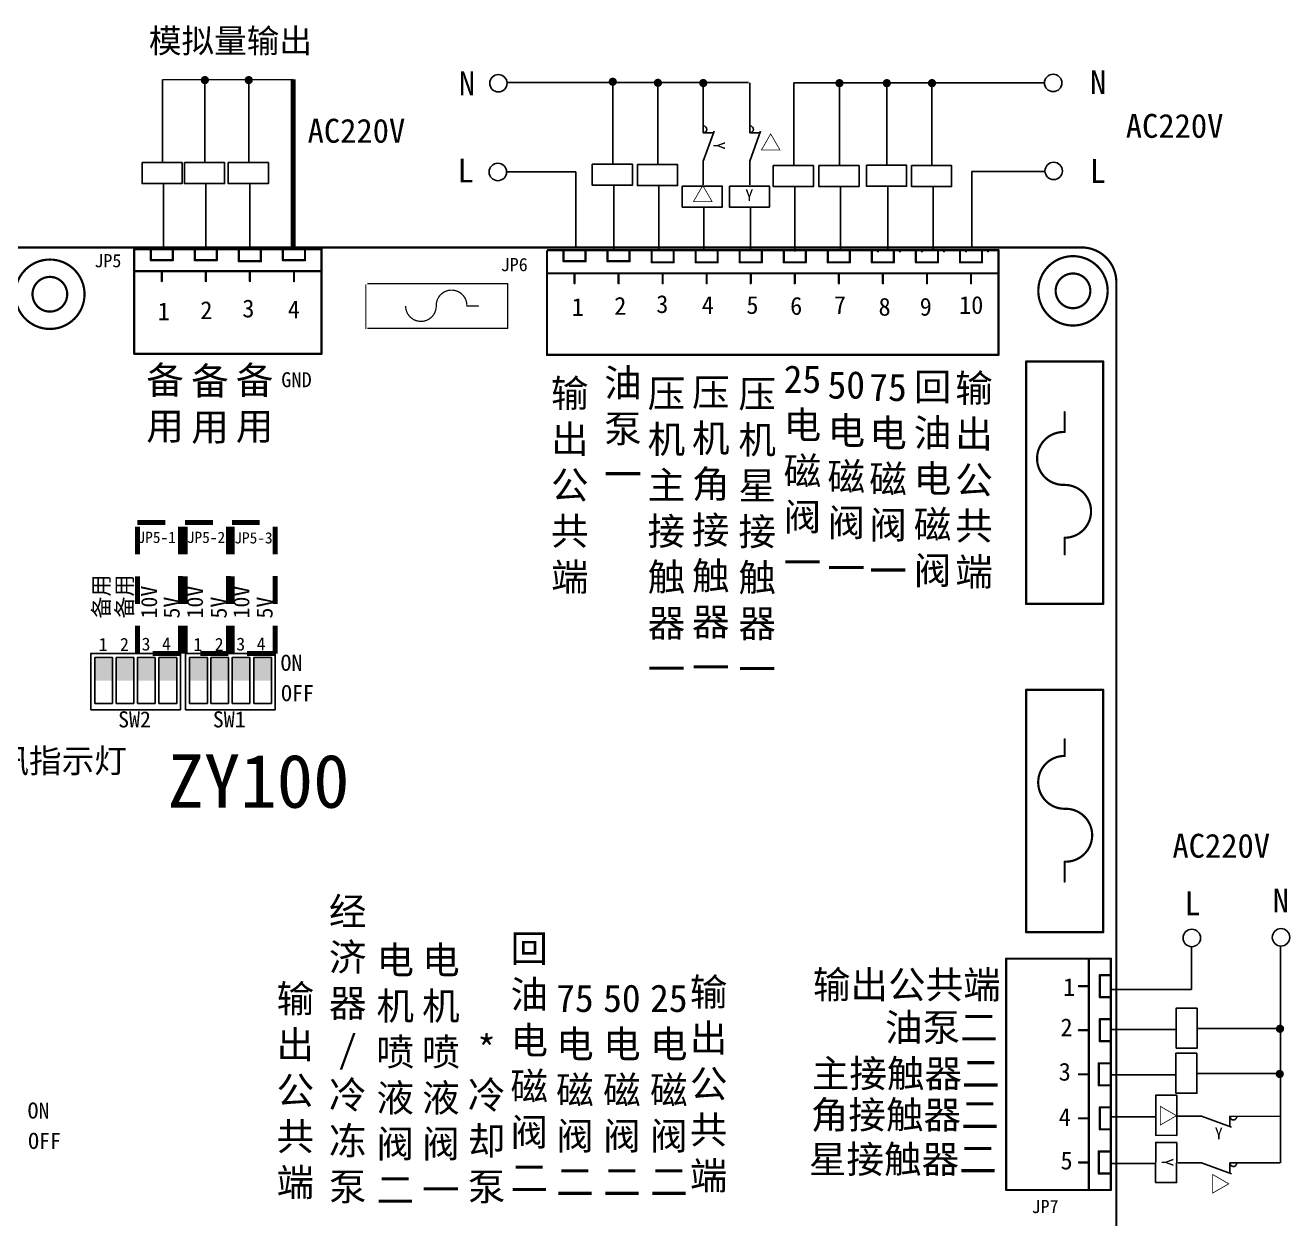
# Model space of a CAD drawing. Extents: x -2.1 to 11.9, y 28.1 to 36.9.
# Drawn here: x 6.13 to 11.87, y 31.48 to 36.89 of the extents above; entities that cross this region are included whole.
import ezdxf
from ezdxf.enums import TextEntityAlignment as Align

# ---------------------------------------------------------------- set-up
doc = ezdxf.new("R2010")
doc.units = 0
doc.header["$MEASUREMENT"] = 0
doc.linetypes.add('ACAD_ISO07W100', pattern=[3, 0, -3])
doc.linetypes.add('HIDDEN2', pattern=[0.1875, 0.125, -0.0625])
doc.layers.get('0').update_dxf_attribs({"linetype": 'CONTINUOUS'})
for name, color, linetype in [('BOTTOMSOLDER', 250, 'CONTINUOUS'), ('KEEPOUTLAYER', 250, 'CONTINUOUS'), ('MECHANICAL1', 251, 'CONTINUOUS'), ('TOPOVERLAY', 250, 'CONTINUOUS')]:
    doc.layers.add(name, color=color, linetype=linetype)
doc.styles.add('宋体', font='')
doc.styles.get('宋体').set_extended_font_data('SimSun')

msp = doc.modelspace()

# ---------------------------------------------------------------- hatches: boundary and pattern name
h = msp.add_hatch(color=256)
edge = h.paths.add_edge_path()
edge.add_arc((6.9476, 36.645), 0.0189, 180, 540)
h = msp.add_hatch(color=256)
edge = h.paths.add_edge_path()
edge.add_arc((7.1467, 36.645), 0.0189, 180, 540)
h = msp.add_hatch(color=256)
edge = h.paths.add_edge_path()
edge.add_arc((8.7994, 36.6375), 0.0189, 180, 540)
h = msp.add_hatch(color=256)
edge = h.paths.add_edge_path()
edge.add_arc((9.0044, 36.6325), 0.0189, 180, 540)
h = msp.add_hatch(color=256)
edge = h.paths.add_edge_path()
edge.add_arc((9.2102, 36.6316), 0.0189, 180, 540)
h = msp.add_hatch(color=256)
edge = h.paths.add_edge_path()
edge.add_arc((9.8284, 36.6311), 0.0189, 180, 540)
h = msp.add_hatch(color=256)
edge = h.paths.add_edge_path()
edge.add_arc((10.0437, 36.6311), 0.0189, 180, 540)
h = msp.add_hatch(color=256)
edge = h.paths.add_edge_path()
edge.add_arc((10.2488, 36.6311), 0.0189, 180, 540)
for points in [[(6.4474, 34.0174), (6.5276, 34.0174), (6.5276, 33.9194), (6.4474, 33.9194)], [(6.5452, 34.0179), (6.6253, 34.0179), (6.6253, 33.9198), (6.5452, 33.9198)], [(6.6409, 34.0169), (6.7211, 34.0169), (6.7211, 33.9189), (6.6409, 33.9189)], [(6.7392, 34.0174), (6.8194, 34.0174), (6.8194, 33.9193), (6.7392, 33.9193)], [(6.8774, 34.0174), (6.9576, 34.0174), (6.9576, 33.9194), (6.8774, 33.9194)], [(6.9751, 34.0179), (7.0553, 34.0179), (7.0553, 33.9198), (6.9751, 33.9198)], [(7.0709, 34.0169), (7.1511, 34.0169), (7.1511, 33.9189), (7.0709, 33.9189)], [(7.1692, 34.0174), (7.2493, 34.0174), (7.2493, 33.9193), (7.1692, 33.9193)]]:
    msp.add_hatch(color=256).paths.add_polyline_path(points)
h = msp.add_hatch(color=256)
edge = h.paths.add_edge_path()
edge.add_arc((11.8288, 32.3392), 0.0189, 180, 540)
h = msp.add_hatch(color=256)
edge = h.paths.add_edge_path()
edge.add_arc((11.8274, 32.1342), 0.0189, 180, 540)

# ---------------------------------------------------------------- linework, layer by layer
at = {"color": 0}
for p, q in [((9.21, 36.6332), (9.21, 36.4055)), ((9.4215, 36.6332), (9.4215, 36.4055)), ((9.21, 36.2769), (9.2593, 36.4126)), ((9.21, 36.4055), (9.2567, 36.4055)), ((9.4215, 36.2769), (9.4707, 36.4126)), ((9.4215, 36.4055), (9.4682, 36.4055)), ((9.21, 36.2769), (9.21, 36.1693)), ((9.4215, 36.2769), (9.4215, 36.1693)), ((11.4727, 31.9422), (11.3651, 31.9424)), ((11.4727, 31.9422), (11.6083, 31.8928)), ((11.829, 31.9417), (11.6012, 31.942)), ((11.6012, 31.942), (11.6012, 31.8954)), ((11.4724, 31.7307), (11.3648, 31.7309)), ((11.4724, 31.7307), (11.608, 31.6813)), ((11.8287, 31.7302), (11.6009, 31.7305)), ((11.6009, 31.7305), (11.6009, 31.6839))]:
    msp.add_line(p, q, dxfattribs=at)
for p, q in [((6.8351, 34.0427), (6.4282, 34.0427)), ((6.4299, 34.0429), (6.4299, 33.7863)), ((6.8368, 34.0429), (6.8368, 33.7863)), ((7.2651, 34.0427), (6.8582, 34.0427)), ((6.8598, 34.0429), (6.8598, 33.7863)), ((7.2668, 34.0429), (7.2668, 33.7863)), ((6.4485, 33.8155), (6.5289, 33.8155)), ((6.5446, 33.8155), (6.625, 33.8155)), ((6.641, 33.8155), (6.7214, 33.8155)), ((6.7393, 33.8155), (6.8197, 33.8155)), ((6.8785, 33.8155), (6.9589, 33.8155)), ((6.9746, 33.8155), (7.055, 33.8155)), ((7.071, 33.8155), (7.1514, 33.8155)), ((7.1693, 33.8155), (7.2496, 33.8155)), ((6.4299, 33.7863), (6.8368, 33.7863)), ((6.8598, 33.7863), (7.2668, 33.7863))]:
    msp.add_line(p, q)
for points in [[(6.4485, 33.8155), (6.4485, 34.0238), (6.5289, 34.0238), (6.5289, 33.8155)], [(6.5446, 33.8155), (6.5446, 34.0238), (6.625, 34.0238), (6.625, 33.8155)], [(6.641, 33.8155), (6.641, 34.0238), (6.7214, 34.0238), (6.7214, 33.8155)], [(6.7393, 33.8155), (6.7393, 34.0238), (6.8197, 34.0238), (6.8197, 33.8155)], [(6.8785, 33.8155), (6.8785, 34.0238), (6.9589, 34.0238), (6.9589, 33.8155)], [(6.9746, 33.8155), (6.9746, 34.0238), (7.055, 34.0238), (7.055, 33.8155)], [(7.071, 33.8155), (7.071, 34.0238), (7.1514, 34.0238), (7.1514, 33.8155)], [(7.1693, 33.8155), (7.1693, 34.0238), (7.2496, 34.0238), (7.2496, 33.8155)]]:
    msp.add_lwpolyline(points)
for centre, start, end in [((9.2105, 36.4212), 268.26312, 88.26312), ((9.422, 36.4212), 268.26312, 88.26312), ((11.617, 31.9415), 178.18236, 358.18236), ((11.6167, 31.73), 178.18236, 358.18236)]:
    msp.add_arc(centre, 0.0157, start, end)
at = {"layer": 'BOTTOMSOLDER', "color": 0, "linetype": 'Continuous'}
for p, q in [((7.349, 36.6479), (6.755, 36.6465)), ((6.755, 36.6465), (6.755, 36.2698)), ((6.9474, 36.6465), (6.9474, 36.2698)), ((7.1466, 36.6465), (7.1466, 36.2698)), ((9.4159, 36.634), (8.3191, 36.634)), ((8.7992, 36.639), (8.7992, 36.2624)), ((9.0043, 36.6377), (9.0043, 36.261)), ((9.6209, 36.6327), (10.7587, 36.6327)), ((9.6209, 36.6327), (9.6209, 36.256)), ((9.8282, 36.6333), (9.8282, 36.2566)), ((10.0436, 36.6347), (10.0436, 36.258)), ((10.2486, 36.6333), (10.2486, 36.2566)), ((8.3185, 36.2287), (8.6317, 36.2287)), ((8.6317, 36.2287), (8.6317, 35.8854)), ((10.4293, 36.2299), (10.4293, 35.8854)), ((10.7587, 36.2299), (10.4293, 36.2299)), ((6.76, 35.8816), (6.76, 36.1718)), ((6.9524, 35.8816), (6.9524, 36.1718)), ((7.1516, 35.8816), (7.1516, 36.1718)), ((8.8042, 35.8741), (8.8042, 36.1643)), ((9.0093, 35.8727), (9.0093, 36.1629)), ((9.6259, 35.8677), (9.6259, 36.1579)), ((9.8332, 35.8683), (9.8332, 36.1585)), ((10.0486, 35.8697), (10.0486, 36.1599)), ((10.2536, 35.8683), (10.2536, 36.1585)), ((9.2136, 35.8689), (9.2136, 36.0688)), ((9.4249, 35.8689), (9.4249, 36.0688)), ((11.4265, 32.711), (11.4265, 32.5173)), ((11.8302, 32.713), (11.8302, 32.713)), ((11.8302, 31.7305), (11.8302, 32.713)), ((11.4265, 32.5173), (11.0608, 32.5173)), ((11.0637, 32.3357), (11.3539, 32.3357)), ((11.8287, 32.3408), (11.452, 32.3408)), ((11.0623, 32.1307), (11.3525, 32.1307)), ((11.8273, 32.1357), (11.4506, 32.1357)), ((11.0647, 31.9392), (11.2646, 31.9389)), ((11.0644, 31.7279), (11.2642, 31.7276))]:
    msp.add_line(p, q, dxfattribs=at)
at = {"layer": 'BOTTOMSOLDER', "color": 0, "linetype": 'Continuous', "lineweight": 80}
msp.add_lwpolyline([(7.349, 35.8854), (7.349, 36.6479)], dxfattribs=at)
at = {"layer": 'BOTTOMSOLDER', "color": 0, "linetype": 'Continuous'}
for points in [[(6.6624, 36.2705), (6.8444, 36.2705), (6.8444, 36.1751), (6.6624, 36.1751)], [(6.8548, 36.2705), (7.0369, 36.2705), (7.0369, 36.1751), (6.8548, 36.1751)], [(7.054, 36.2705), (7.236, 36.2705), (7.236, 36.1751), (7.054, 36.1751)], [(8.7066, 36.263), (8.8887, 36.263), (8.8887, 36.1677), (8.7066, 36.1677)], [(8.9116, 36.2616), (9.0937, 36.2616), (9.0937, 36.1663), (8.9116, 36.1663)], [(9.5283, 36.2566), (9.7103, 36.2566), (9.7103, 36.1613), (9.5283, 36.1613)], [(9.7356, 36.2572), (9.9176, 36.2572), (9.9176, 36.1619), (9.7356, 36.1619)], [(9.951, 36.2586), (10.133, 36.2586), (10.133, 36.1633), (9.951, 36.1633)], [(10.156, 36.2572), (10.338, 36.2572), (10.338, 36.1619), (10.156, 36.1619)], [(9.1147, 36.1641), (9.2968, 36.1641), (9.2968, 36.0688), (9.1147, 36.0688)], [(9.3289, 36.1641), (9.5109, 36.1641), (9.5109, 36.0688), (9.3289, 36.0688)], [(11.4526, 32.4334), (11.4526, 32.2513), (11.3573, 32.2513), (11.3573, 32.4334)], [(11.4512, 32.2283), (11.4512, 32.0463), (11.3559, 32.0463), (11.3559, 32.2283)], [(11.36, 32.0376), (11.3597, 31.8556), (11.2644, 31.8557), (11.2647, 32.0378)], [(11.3597, 31.8235), (11.3594, 31.6415), (11.2641, 31.6416), (11.2644, 31.8237)]]:
    msp.add_lwpolyline(points, close=True, dxfattribs=at)
at = {"layer": 'BOTTOMSOLDER', "color": 0, "linetype": 'HIDDEN2', "lineweight": 80}
for points in [[(6.8358, 34.0427), (6.6417, 34.0427), (6.6417, 34.6374), (6.8375, 34.6375)], [(6.8375, 34.0429), (6.8375, 34.6375)], [(7.0528, 34.0427), (6.8586, 34.0427), (6.8586, 34.6374), (7.0544, 34.6375)], [(7.0544, 34.0429), (7.0544, 34.6375)], [(7.2651, 34.0427), (7.071, 34.0427), (7.071, 34.6374), (7.2668, 34.6375)], [(7.2668, 34.0429), (7.2668, 34.6375)]]:
    msp.add_lwpolyline(points, dxfattribs=at)
at = {"layer": 'BOTTOMSOLDER', "color": 0, "linetype": 'Continuous'}
for centre in [(8.2802, 36.6307), (10.7988, 36.6323), (8.2777, 36.228), (10.8012, 36.2327), (11.4283, 32.7514), (11.8333, 32.7542)]:
    msp.add_circle(centre, 0.0395, dxfattribs=at)
at = {"layer": 'KEEPOUTLAYER', "color": 0, "const_width": 0.01}
for points in [[(-0.0067, 35.8854), (10.9307, 35.8854)], [(11.0857, 31.1216), (11.0857, 35.7279)]]:
    msp.add_lwpolyline(points, dxfattribs=at)
at = {"layer": 'KEEPOUTLAYER', "color": 0}
for points, const_width in [([(10.9257, 35.8854, 1), (10.9307, 35.8854, 1)], 0.005), ([(10.9257, 35.8854, 1), (10.9307, 35.8854, 1)], 0.005), ([(6.4013, 35.673, 1), (6.0864, 35.673, 1)], 0.01), ([(11.0463, 35.6885, 1), (10.7313, 35.6885, 1)], 0.01), ([(11.0832, 35.7279, 1), (11.0882, 35.7279, 1)], 0.005), ([(11.0832, 35.7279, 1), (11.0882, 35.7279, 1)], 0.005), ([(10.7288, 35.6885, 1), (10.7338, 35.6885, 1)], 0.005), ([(11.0438, 35.6885, 1), (11.0488, 35.6885, 1)], 0.005)]:
    msp.add_lwpolyline(points, format="xyb", close=True, dxfattribs=dict(at, const_width=const_width))
at = {"layer": 'KEEPOUTLAYER', "color": 0, "const_width": 0.01}
msp.add_lwpolyline([(10.9282, 35.8854, -0.414214), (11.0857, 35.7279)], format="xyb", dxfattribs=at)
at = {"layer": 'MECHANICAL1', "color": 0}
for points, const_width in [([(10.9675, 35.6885, 1), (10.8101, 35.6885, 1)], 0.01), ([(6.3226, 35.673, 1), (6.1651, 35.673, 1)], 0.01), ([(10.8076, 35.6885, 1), (10.8126, 35.6885, 1)], 0.005), ([(10.965, 35.6885, 1), (10.97, 35.6885, 1)], 0.005)]:
    msp.add_lwpolyline(points, format="xyb", close=True, dxfattribs=dict(at, const_width=const_width))
at = {"layer": 'TOPOVERLAY', "color": 0}
for points, const_width in [([(6.6245, 35.8777, 1), (6.6295, 35.8777, 1)], 0.005), ([(6.6245, 35.8777, 1), (6.6295, 35.8777, 1)], 0.005), ([(6.6995, 35.8777, 1), (6.7045, 35.8777, 1)], 0.005), ([(6.7995, 35.8777, 1), (6.8045, 35.8777, 1)], 0.005), ([(6.8995, 35.8777, 1), (6.9045, 35.8777, 1)], 0.005), ([(6.9995, 35.8777, 1), (7.0045, 35.8777, 1)], 0.005), ([(7.2995, 35.8777, 1), (7.3045, 35.8777, 1)], 0.005), ([(7.3995, 35.8777, 1), (7.4045, 35.8777, 1)], 0.005), ([(7.4745, 35.8777, 1), (7.4795, 35.8777, 1)], 0.005), ([(7.4745, 35.8777, 1), (7.4795, 35.8777, 1)], 0.005), ([(10.5483, 35.8733, 1), (10.5533, 35.8733, 1)], 0.005), ([(10.5483, 35.8733, 1), (10.5533, 35.8733, 1)], 0.005), ([(6.6995, 35.8277, 1), (6.7045, 35.8277, 1)], 0.005), ([(6.6995, 35.8277, 1), (6.7045, 35.8277, 1)], 0.005), ([(6.7995, 35.8277, 1), (6.8045, 35.8277, 1)], 0.005), ([(6.7995, 35.8277, 1), (6.8045, 35.8277, 1)], 0.005), ([(6.8995, 35.8277, 1), (6.9045, 35.8277, 1)], 0.005), ([(6.8995, 35.8277, 1), (6.9045, 35.8277, 1)], 0.005), ([(6.9995, 35.8277, 1), (7.0045, 35.8277, 1)], 0.005), ([(6.9995, 35.8277, 1), (7.0045, 35.8277, 1)], 0.005), ([(7.0995, 35.8727, 1), (7.1045, 35.8727, 1)], 0.005), ([(7.0995, 35.8227, 1), (7.1045, 35.8227, 1)], 0.005), ([(7.0995, 35.8227, 1), (7.1045, 35.8227, 1)], 0.005), ([(7.1995, 35.8727, 1), (7.2045, 35.8727, 1)], 0.005), ([(7.1995, 35.8227, 1), (7.2045, 35.8227, 1)], 0.005), ([(7.1995, 35.8227, 1), (7.2045, 35.8227, 1)], 0.005), ([(7.2995, 35.8277, 1), (7.3045, 35.8277, 1)], 0.005), ([(7.2995, 35.8277, 1), (7.3045, 35.8277, 1)], 0.005), ([(7.3995, 35.8277, 1), (7.4045, 35.8277, 1)], 0.005), ([(7.3995, 35.8277, 1), (7.4045, 35.8277, 1)], 0.005), ([(8.5733, 35.8227, 1), (8.5783, 35.8227, 1)], 0.005), ([(8.5733, 35.8227, 1), (8.5783, 35.8227, 1)], 0.005), ([(8.6733, 35.8227, 1), (8.6783, 35.8227, 1)], 0.005), ([(8.6733, 35.8227, 1), (8.6783, 35.8227, 1)], 0.005), ([(8.7733, 35.8227, 1), (8.7783, 35.8227, 1)], 0.005), ([(8.7733, 35.8227, 1), (8.7783, 35.8227, 1)], 0.005), ([(8.8733, 35.8227, 1), (8.8783, 35.8227, 1)], 0.005), ([(8.8733, 35.8227, 1), (8.8783, 35.8227, 1)], 0.005), ([(8.9733, 35.8177, 1), (8.9783, 35.8177, 1)], 0.005), ([(8.9733, 35.8177, 1), (8.9783, 35.8177, 1)], 0.005), ([(9.0733, 35.8677, 1), (9.0783, 35.8677, 1)], 0.005), ([(9.0733, 35.8177, 1), (9.0783, 35.8177, 1)], 0.005), ([(9.0733, 35.8177, 1), (9.0783, 35.8177, 1)], 0.005), ([(9.1733, 35.8677, 1), (9.1783, 35.8677, 1)], 0.005), ([(9.1733, 35.8177, 1), (9.1783, 35.8177, 1)], 0.005), ([(9.1733, 35.8177, 1), (9.1783, 35.8177, 1)], 0.005), ([(9.2733, 35.8677, 1), (9.2783, 35.8677, 1)], 0.005), ([(9.2733, 35.8177, 1), (9.2783, 35.8177, 1)], 0.005), ([(9.2733, 35.8177, 1), (9.2783, 35.8177, 1)], 0.005), ([(9.3733, 35.8677, 1), (9.3783, 35.8677, 1)], 0.005), ([(9.3733, 35.8177, 1), (9.3783, 35.8177, 1)], 0.005), ([(9.3733, 35.8177, 1), (9.3783, 35.8177, 1)], 0.005), ([(9.4733, 35.8677, 1), (9.4783, 35.8677, 1)], 0.005), ([(9.4733, 35.8177, 1), (9.4783, 35.8177, 1)], 0.005), ([(9.4733, 35.8177, 1), (9.4783, 35.8177, 1)], 0.005), ([(9.5733, 35.8677, 1), (9.5783, 35.8677, 1)], 0.005), ([(9.5733, 35.8177, 1), (9.5783, 35.8177, 1)], 0.005), ([(9.5733, 35.8177, 1), (9.5783, 35.8177, 1)], 0.005), ([(9.6733, 35.8677, 1), (9.6783, 35.8677, 1)], 0.005), ([(9.6733, 35.8177, 1), (9.6783, 35.8177, 1)], 0.005), ([(9.6733, 35.8177, 1), (9.6783, 35.8177, 1)], 0.005), ([(9.7733, 35.8677, 1), (9.7783, 35.8677, 1)], 0.005), ([(9.7733, 35.8177, 1), (9.7783, 35.8177, 1)], 0.005), ([(9.7733, 35.8177, 1), (9.7783, 35.8177, 1)], 0.005), ([(9.8733, 35.8677, 1), (9.8783, 35.8677, 1)], 0.005), ([(9.8733, 35.8177, 1), (9.8783, 35.8177, 1)], 0.005), ([(9.8733, 35.8177, 1), (9.8783, 35.8177, 1)], 0.005), ([(9.9733, 35.8177, 1), (9.9783, 35.8177, 1)], 0.005), ([(9.9733, 35.8177, 1), (9.9783, 35.8177, 1)], 0.005), ([(10.0004, 35.8677, 1), (10.0054, 35.8677, 1)], 0.005), ([(10.0733, 35.8177, 1), (10.0783, 35.8177, 1)], 0.005), ([(10.0733, 35.8177, 1), (10.0783, 35.8177, 1)], 0.005), ([(10.1004, 35.8677, 1), (10.1054, 35.8677, 1)], 0.005), ([(10.1733, 35.8177, 1), (10.1783, 35.8177, 1)], 0.005), ([(10.1733, 35.8177, 1), (10.1783, 35.8177, 1)], 0.005), ([(10.2004, 35.8677, 1), (10.2054, 35.8677, 1)], 0.005), ([(10.2733, 35.8177, 1), (10.2783, 35.8177, 1)], 0.005), ([(10.2733, 35.8177, 1), (10.2783, 35.8177, 1)], 0.005), ([(10.3004, 35.8677, 1), (10.3054, 35.8677, 1)], 0.005), ([(10.3733, 35.8177, 1), (10.3783, 35.8177, 1)], 0.005), ([(10.3733, 35.8177, 1), (10.3783, 35.8177, 1)], 0.005), ([(10.4004, 35.8677, 1), (10.4054, 35.8677, 1)], 0.005), ([(10.4733, 35.8177, 1), (10.4783, 35.8177, 1)], 0.005), ([(10.4733, 35.8177, 1), (10.4783, 35.8177, 1)], 0.005), ([(10.5004, 35.8677, 1), (10.5054, 35.8677, 1)], 0.005), ([(6.6245, 35.7777, 1), (6.6295, 35.7777, 1)], 0.005), ([(6.7495, 35.7777, 1), (6.7545, 35.7777, 1)], 0.005), ([(6.9495, 35.7777, 1), (6.9545, 35.7777, 1)], 0.005), ([(7.1495, 35.7777, 1), (7.1545, 35.7777, 1)], 0.005), ([(7.3495, 35.7777, 1), (7.3545, 35.7777, 1)], 0.005), ([(7.4745, 35.7777, 1), (7.4795, 35.7777, 1)], 0.005), ([(8.4983, 35.7677, 1), (8.5033, 35.7677, 1)], 0.005), ([(8.6233, 35.7677, 1), (8.6283, 35.7677, 1)], 0.005), ([(8.8233, 35.7677, 1), (8.8283, 35.7677, 1)], 0.005), ([(9.0233, 35.7677, 1), (9.0283, 35.7677, 1)], 0.005), ([(9.2233, 35.7677, 1), (9.2283, 35.7677, 1)], 0.005), ([(9.2983, 35.7677, 1), (9.3033, 35.7677, 1)], 0.005), ([(9.3483, 35.7677, 1), (9.3533, 35.7677, 1)], 0.005), ([(9.4233, 35.7677, 1), (9.4283, 35.7677, 1)], 0.005), ([(9.6233, 35.7677, 1), (9.6283, 35.7677, 1)], 0.005), ([(9.8233, 35.7677, 1), (9.8283, 35.7677, 1)], 0.005), ([(10.0233, 35.7677, 1), (10.0283, 35.7677, 1)], 0.005), ([(10.2233, 35.7677, 1), (10.2283, 35.7677, 1)], 0.005), ([(10.4233, 35.7677, 1), (10.4283, 35.7677, 1)], 0.005), ([(10.5483, 35.7677, 1), (10.5533, 35.7677, 1)], 0.005), ([(6.7495, 35.7327, 1), (6.7545, 35.7327, 1)], 0.005), ([(6.9495, 35.7327, 1), (6.9545, 35.7327, 1)], 0.005), ([(7.1495, 35.7327, 1), (7.1545, 35.7327, 1)], 0.005), ([(7.3495, 35.7327, 1), (7.3545, 35.7327, 1)], 0.005), ([(8.3207, 35.7206, 1), (8.3236, 35.7206, 1)], 0.00289), ([(8.3207, 35.7206, 1), (8.3236, 35.7206, 1)], 0.00289), ([(8.6233, 35.7227, 1), (8.6283, 35.7227, 1)], 0.005), ([(8.8233, 35.7227, 1), (8.8283, 35.7227, 1)], 0.005), ([(9.0233, 35.7227, 1), (9.0283, 35.7227, 1)], 0.005), ([(9.2233, 35.7227, 1), (9.2283, 35.7227, 1)], 0.005), ([(9.4233, 35.7227, 1), (9.4283, 35.7227, 1)], 0.005), ([(9.6233, 35.7227, 1), (9.6283, 35.7227, 1)], 0.005), ([(9.8233, 35.7227, 1), (9.8283, 35.7227, 1)], 0.005), ([(10.0233, 35.7227, 1), (10.0283, 35.7227, 1)], 0.005), ([(10.2233, 35.7227, 1), (10.2283, 35.7227, 1)], 0.005), ([(10.4233, 35.7227, 1), (10.4283, 35.7227, 1)], 0.005), ([(11.0832, 35.7429, 1), (11.0882, 35.7429, 1)], 0.005), ([(7.9965, 35.6193, 1), (7.9994, 35.6193, 1)], 0.00289), ([(7.9965, 35.6193, 1), (7.9994, 35.6193, 1)], 0.00289), ([(8.1354, 35.6193, 1), (8.1383, 35.6193, 1)], 0.00289), ([(8.1354, 35.6193, 1), (8.1383, 35.6193, 1)], 0.00289), ([(8.1875, 35.6193, 1), (8.1904, 35.6193, 1)], 0.00289), ([(8.3207, 35.518, 1), (8.3236, 35.518, 1)], 0.00289), ([(8.3207, 35.518, 1), (8.3236, 35.518, 1)], 0.00289), ([(6.6245, 35.4027, 1), (6.6295, 35.4027, 1)], 0.005), ([(6.6245, 35.4027, 1), (6.6295, 35.4027, 1)], 0.005), ([(7.4745, 35.4027, 1), (7.4795, 35.4027, 1)], 0.005), ([(7.4745, 35.4027, 1), (7.4795, 35.4027, 1)], 0.005), ([(8.4983, 35.3977, 1), (8.5033, 35.3977, 1)], 0.005), ([(8.4983, 35.3977, 1), (8.5033, 35.3977, 1)], 0.005), ([(10.5483, 35.3977, 1), (10.5533, 35.3977, 1)], 0.005), ([(10.5483, 35.3977, 1), (10.5533, 35.3977, 1)], 0.005), ([(10.6733, 35.3677, 1), (10.6783, 35.3677, 1)], 0.005), ([(10.6733, 35.3677, 1), (10.6783, 35.3677, 1)], 0.005), ([(11.0233, 35.3677, 1), (11.0283, 35.3677, 1)], 0.005), ([(11.0233, 35.3677, 1), (11.0283, 35.3677, 1)], 0.005), ([(10.8483, 35.1377, 1), (10.8533, 35.1377, 1)], 0.005), ([(10.8483, 35.0477, 1), (10.8533, 35.0477, 1)], 0.005), ([(10.8483, 35.0477, 1), (10.8533, 35.0477, 1)], 0.005), ([(10.8483, 34.8077, 1), (10.8533, 34.8077, 1)], 0.005), ([(10.8483, 34.8077, 1), (10.8533, 34.8077, 1)], 0.005), ([(10.8483, 34.5677, 1), (10.8533, 34.5677, 1)], 0.005), ([(10.8483, 34.5677, 1), (10.8533, 34.5677, 1)], 0.005), ([(10.8483, 34.4927, 1), (10.8533, 34.4927, 1)], 0.005), ([(10.6733, 34.2677, 1), (10.6783, 34.2677, 1)], 0.005), ([(10.6733, 34.2677, 1), (10.6783, 34.2677, 1)], 0.005), ([(11.0233, 34.2677, 1), (11.0283, 34.2677, 1)], 0.005), ([(11.0233, 34.2677, 1), (11.0283, 34.2677, 1)], 0.005), ([(10.6733, 33.8777, 1), (10.6783, 33.8777, 1)], 0.005), ([(10.6733, 33.8777, 1), (10.6783, 33.8777, 1)], 0.005), ([(11.0233, 33.8777, 1), (11.0283, 33.8777, 1)], 0.005), ([(11.0233, 33.8777, 1), (11.0283, 33.8777, 1)], 0.005), ([(10.8483, 33.6527, 1), (10.8533, 33.6527, 1)], 0.005), ([(10.8483, 33.5777, 1), (10.8533, 33.5777, 1)], 0.005), ([(10.8483, 33.5777, 1), (10.8533, 33.5777, 1)], 0.005), ([(10.8483, 33.3377, 1), (10.8533, 33.3377, 1)], 0.005), ([(10.8483, 33.3377, 1), (10.8533, 33.3377, 1)], 0.005), ([(10.8483, 33.0977, 1), (10.8533, 33.0977, 1)], 0.005), ([(10.8483, 33.0977, 1), (10.8533, 33.0977, 1)], 0.005), ([(10.8483, 33.0077, 1), (10.8533, 33.0077, 1)], 0.005), ([(10.6733, 32.7777, 1), (10.6783, 32.7777, 1)], 0.005), ([(10.6733, 32.7777, 1), (10.6783, 32.7777, 1)], 0.005), ([(11.0233, 32.7777, 1), (11.0283, 32.7777, 1)], 0.005), ([(11.0233, 32.7777, 1), (11.0283, 32.7777, 1)], 0.005), ([(10.5833, 32.6577, 1), (10.5883, 32.6577, 1)], 0.005), ([(10.5833, 32.6577, 1), (10.5883, 32.6577, 1)], 0.005), ([(10.9583, 32.6577, 1), (10.9633, 32.6577, 1)], 0.005), ([(11.0583, 32.6577, 1), (11.0633, 32.6577, 1)], 0.005), ([(11.0583, 32.6577, 1), (11.0633, 32.6577, 1)], 0.005), ([(11.0083, 32.5827, 1), (11.0133, 32.5827, 1)], 0.005), ([(11.0083, 32.5827, 1), (11.0133, 32.5827, 1)], 0.005), ([(11.0583, 32.5827, 1), (11.0633, 32.5827, 1)], 0.005), ([(10.9133, 32.5327, 1), (10.9183, 32.5327, 1)], 0.005), ([(10.9583, 32.5327, 1), (10.9633, 32.5327, 1)], 0.005), ([(11.0083, 32.4827, 1), (11.0133, 32.4827, 1)], 0.005), ([(11.0083, 32.4827, 1), (11.0133, 32.4827, 1)], 0.005), ([(11.0583, 32.4827, 1), (11.0633, 32.4827, 1)], 0.005), ([(11.0083, 32.3827, 1), (11.0133, 32.3827, 1)], 0.005), ([(11.0083, 32.3827, 1), (11.0133, 32.3827, 1)], 0.005), ([(11.0583, 32.3827, 1), (11.0633, 32.3827, 1)], 0.005), ([(10.9133, 32.3327, 1), (10.9183, 32.3327, 1)], 0.005), ([(10.9583, 32.3327, 1), (10.9633, 32.3327, 1)], 0.005), ([(11.0083, 32.2827, 1), (11.0133, 32.2827, 1)], 0.005), ([(11.0083, 32.2827, 1), (11.0133, 32.2827, 1)], 0.005), ([(11.0583, 32.2827, 1), (11.0633, 32.2827, 1)], 0.005), ([(11.0033, 32.1827, 1), (11.0083, 32.1827, 1)], 0.005), ([(11.0033, 32.1827, 1), (11.0083, 32.1827, 1)], 0.005), ([(11.0533, 32.1827, 1), (11.0583, 32.1827, 1)], 0.005), ([(10.9133, 32.1327, 1), (10.9183, 32.1327, 1)], 0.005), ([(10.9583, 32.1327, 1), (10.9633, 32.1327, 1)], 0.005), ([(11.0033, 32.0827, 1), (11.0083, 32.0827, 1)], 0.005), ([(11.0033, 32.0827, 1), (11.0083, 32.0827, 1)], 0.005), ([(11.0533, 32.0827, 1), (11.0583, 32.0827, 1)], 0.005), ([(11.0083, 31.9827, 1), (11.0133, 31.9827, 1)], 0.005), ([(11.0083, 31.9827, 1), (11.0133, 31.9827, 1)], 0.005), ([(11.0583, 31.9827, 1), (11.0633, 31.9827, 1)], 0.005), ([(10.9133, 31.9327, 1), (10.9183, 31.9327, 1)], 0.005), ([(10.9583, 31.9327, 1), (10.9633, 31.9327, 1)], 0.005), ([(11.0083, 31.8827, 1), (11.0133, 31.8827, 1)], 0.005), ([(11.0083, 31.8827, 1), (11.0133, 31.8827, 1)], 0.005), ([(11.0583, 31.8827, 1), (11.0633, 31.8827, 1)], 0.005), ([(11.0033, 31.7827, 1), (11.0083, 31.7827, 1)], 0.005), ([(11.0033, 31.7827, 1), (11.0083, 31.7827, 1)], 0.005), ([(11.0533, 31.7827, 1), (11.0583, 31.7827, 1)], 0.005), ([(10.9133, 31.7327, 1), (10.9183, 31.7327, 1)], 0.005), ([(10.9583, 31.7327, 1), (10.9633, 31.7327, 1)], 0.005), ([(11.0033, 31.6827, 1), (11.0083, 31.6827, 1)], 0.005), ([(11.0033, 31.6827, 1), (11.0083, 31.6827, 1)], 0.005), ([(11.0533, 31.6827, 1), (11.0583, 31.6827, 1)], 0.005), ([(10.5833, 31.6077, 1), (10.5883, 31.6077, 1)], 0.005), ([(10.5833, 31.6077, 1), (10.5883, 31.6077, 1)], 0.005), ([(10.9583, 31.6077, 1), (10.9633, 31.6077, 1)], 0.005), ([(11.0583, 31.6077, 1), (11.0633, 31.6077, 1)], 0.005), ([(11.0583, 31.6077, 1), (11.0633, 31.6077, 1)], 0.005)]:
    msp.add_lwpolyline(points, format="xyb", close=True, dxfattribs=dict(at, const_width=const_width))
for points, const_width in [([(6.627, 35.8777), (7.477, 35.8777)], 0.01), ([(6.627, 35.4027), (6.627, 35.8777)], 0.01), ([(6.702, 35.8277), (6.702, 35.8777)], 0.01), ([(6.802, 35.8277), (6.802, 35.8777)], 0.01), ([(6.902, 35.8277), (6.902, 35.8777)], 0.01), ([(7.002, 35.8277), (7.002, 35.8777)], 0.01), ([(7.302, 35.8277), (7.302, 35.8777)], 0.01), ([(7.402, 35.8277), (7.402, 35.8777)], 0.01), ([(7.477, 35.4027), (7.477, 35.8777)], 0.01), ([(6.702, 35.8277), (6.802, 35.8277)], 0.01), ([(6.902, 35.8277), (7.002, 35.8277)], 0.01), ([(7.102, 35.8227), (7.102, 35.8727)], 0.01), ([(7.102, 35.8227), (7.202, 35.8227)], 0.01), ([(7.202, 35.8227), (7.202, 35.8727)], 0.01), ([(7.302, 35.8277), (7.402, 35.8277)], 0.01), ([(8.5008, 35.8727), (10.5508, 35.8727)], 0.01), ([(8.5008, 35.3977), (8.5008, 35.8727)], 0.01), ([(8.5758, 35.8227), (8.5758, 35.8727)], 0.01), ([(8.5758, 35.8227), (8.6758, 35.8227)], 0.01), ([(8.6758, 35.8227), (8.6758, 35.8727)], 0.01), ([(8.7758, 35.8227), (8.7758, 35.8727)], 0.01), ([(8.7758, 35.8227), (8.8758, 35.8227)], 0.01), ([(8.8758, 35.8227), (8.8758, 35.8727)], 0.01), ([(8.9758, 35.8177), (8.9758, 35.8677)], 0.01), ([(8.9758, 35.8177), (9.0758, 35.8177)], 0.01), ([(9.0758, 35.8177), (9.0758, 35.8677)], 0.01), ([(9.1758, 35.8177), (9.1758, 35.8677)], 0.01), ([(9.1758, 35.8177), (9.2758, 35.8177)], 0.01), ([(9.2758, 35.8177), (9.2758, 35.8677)], 0.01), ([(9.3758, 35.8177), (9.3758, 35.8677)], 0.01), ([(9.3758, 35.8177), (9.4758, 35.8177)], 0.01), ([(9.4758, 35.8177), (9.4758, 35.8677)], 0.01), ([(9.5758, 35.8177), (9.5758, 35.8677)], 0.01), ([(9.5758, 35.8177), (9.6758, 35.8177)], 0.01), ([(9.6758, 35.8177), (9.6758, 35.8677)], 0.01), ([(9.7758, 35.8177), (9.7758, 35.8677)], 0.01), ([(9.7758, 35.8177), (9.8758, 35.8177)], 0.01), ([(9.8758, 35.8177), (9.8758, 35.8677)], 0.01), ([(9.9758, 35.8177), (9.9758, 35.8677)], 0.01), ([(9.9758, 35.8177), (10.0758, 35.8177)], 0.01), ([(10.0758, 35.8177), (10.0758, 35.8677)], 0.01), ([(10.1758, 35.8177), (10.1758, 35.8677)], 0.01), ([(10.1758, 35.8177), (10.2758, 35.8177)], 0.01), ([(10.2758, 35.8177), (10.2758, 35.8677)], 0.01), ([(10.3758, 35.8177), (10.3758, 35.8677)], 0.01), ([(10.3758, 35.8177), (10.4758, 35.8177)], 0.01), ([(10.4758, 35.8177), (10.4758, 35.8677)], 0.01), ([(10.5508, 35.3977), (10.5508, 35.8727)], 0.01), ([(6.627, 35.7777), (7.477, 35.7777)], 0.01), ([(6.752, 35.7327), (6.752, 35.7777)], 0.01), ([(6.952, 35.7327), (6.952, 35.7777)], 0.01), ([(7.152, 35.7327), (7.152, 35.7777)], 0.01), ([(7.352, 35.7327), (7.352, 35.7777)], 0.01), ([(8.5008, 35.7677), (9.3508, 35.7677)], 0.01), ([(8.6258, 35.7227), (8.6258, 35.7677)], 0.01), ([(8.8258, 35.7227), (8.8258, 35.7677)], 0.01), ([(9.0258, 35.7227), (9.0258, 35.7677)], 0.01), ([(9.2258, 35.7227), (9.2258, 35.7677)], 0.01), ([(9.3008, 35.7677), (10.5508, 35.7677)], 0.01), ([(9.4258, 35.7227), (9.4258, 35.7677)], 0.01), ([(9.6258, 35.7227), (9.6258, 35.7677)], 0.01), ([(9.8258, 35.7227), (9.8258, 35.7677)], 0.01), ([(10.0258, 35.7227), (10.0258, 35.7677)], 0.01), ([(10.2258, 35.7227), (10.2258, 35.7677)], 0.01), ([(10.4258, 35.7227), (10.4258, 35.7677)], 0.01), ([(7.6784, 35.5154), (7.6784, 35.718)], 0.00579), ([(7.6853, 35.7206), (8.3221, 35.7206)], 0.00579), ([(8.3221, 35.518), (8.3221, 35.7206)], 0.00579), ([(8.1369, 35.6193), (8.189, 35.6193)], 0.00579), ([(7.6853, 35.518), (8.3221, 35.518)], 0.00579), ([(6.627, 35.4027), (7.477, 35.4027)], 0.01), ([(8.5008, 35.3977), (10.5508, 35.3977)], 0.01), ([(10.6758, 35.3677), (11.0258, 35.3677)], 0.01), ([(10.6758, 34.2677), (10.6758, 35.3677)], 0.01), ([(11.0258, 34.2677), (11.0258, 35.3677)], 0.01), ([(10.8508, 35.0477), (10.8508, 35.1377)], 0.01), ([(10.8508, 34.4927), (10.8508, 34.5677)], 0.01), ([(10.6758, 34.2677), (11.0258, 34.2677)], 0.01), ([(10.6758, 32.7777), (10.6758, 33.8777)], 0.01), ([(10.6758, 33.8777), (11.0258, 33.8777)], 0.01), ([(11.0258, 32.7777), (11.0258, 33.8777)], 0.01), ([(10.8508, 33.5777), (10.8508, 33.6527)], 0.01), ([(10.8508, 33.0077), (10.8508, 33.0977)], 0.01), ([(10.6758, 32.7777), (11.0258, 32.7777)], 0.01), ([(10.5858, 32.6577), (11.0608, 32.6577)], 0.01), ([(10.5858, 31.6077), (10.5858, 32.6577)], 0.01), ([(10.9608, 31.6077), (10.9608, 32.6577)], 0.01), ([(11.0608, 31.6077), (11.0608, 32.6577)], 0.01), ([(11.0108, 32.4827), (11.0108, 32.5827)], 0.01), ([(11.0108, 32.5827), (11.0608, 32.5827)], 0.01), ([(10.9158, 32.5327), (10.9608, 32.5327)], 0.01), ([(11.0108, 32.4827), (11.0608, 32.4827)], 0.01), ([(11.0108, 32.3827), (11.0608, 32.3827)], 0.01), ([(11.0108, 32.2827), (11.0108, 32.3827)], 0.01), ([(10.9158, 32.3327), (10.9608, 32.3327)], 0.01), ([(11.0108, 32.2827), (11.0608, 32.2827)], 0.01), ([(11.0058, 32.1827), (11.0558, 32.1827)], 0.01), ([(11.0058, 32.0827), (11.0058, 32.1827)], 0.01), ([(10.9158, 32.1327), (10.9608, 32.1327)], 0.01), ([(11.0058, 32.0827), (11.0558, 32.0827)], 0.01), ([(11.0108, 31.8827), (11.0108, 31.9827)], 0.01), ([(11.0108, 31.9827), (11.0608, 31.9827)], 0.01), ([(10.9158, 31.9327), (10.9608, 31.9327)], 0.01), ([(11.0108, 31.8827), (11.0608, 31.8827)], 0.01), ([(11.0058, 31.6827), (11.0058, 31.7827)], 0.01), ([(11.0058, 31.7827), (11.0558, 31.7827)], 0.01), ([(10.9158, 31.7327), (10.9608, 31.7327)], 0.01), ([(11.0058, 31.6827), (11.0558, 31.6827)], 0.01), ([(10.5858, 31.6077), (11.0608, 31.6077)], 0.01)]:
    msp.add_lwpolyline(points, dxfattribs=dict(at, const_width=const_width))
for points, const_width in [([(7.998, 35.6193, -1.042534), (8.1369, 35.6193)], 0.00579), ([(7.998, 35.6193, -1), (7.859, 35.6193)], 0.00579), ([(10.8508, 34.8077, -1.042534), (10.8508, 35.0477)], 0.01), ([(10.8508, 34.8077, -1), (10.8508, 34.5677)], 0.01), ([(10.8508, 33.3377, -1), (10.8508, 33.5777)], 0.01), ([(10.8508, 33.3377, -1.042534), (10.8508, 33.0977)], 0.01)]:
    msp.add_lwpolyline(points, format="xyb", dxfattribs=dict(at, const_width=const_width))

# ---------------------------------------------------------------- texts
at = {"linetype": 'ACAD_ISO07W100'}
for rotation, p in [(270, (9.2565, 36.3657)), (359.91923, (11.5325, 31.838)), (269.91923, (11.2912, 31.7513))]:
    msp.add_text('Y', height=0.0532, rotation=rotation, dxfattribs=at).set_placement(p)
msp.add_text('Y', height=0.0532, dxfattribs=at).set_placement((9.4012, 36.0957))
at = {"linetype": 'ACAD_ISO07W100', "style": '宋体'}
for s, height, p in [('JP5-1', 0.05111, (6.6418, 34.544)), ('JP5-2', 0.05111, (6.8658, 34.544)), ('JP5-3', 0.05111, (7.0812, 34.5419)), ('ON', 0.07301, (7.291, 33.9638)), ('OFF', 0.07301, (7.2935, 33.826)), ('SW2', 0.07301, (6.5537, 33.707)), ('SW1', 0.07301, (6.9837, 33.707)), ('ON', 0.07301, (6.1426, 31.9316)), ('OFF', 0.07301, (6.1451, 31.7939))]:
    msp.add_text(s, height=height, dxfattribs=at).set_placement(p)
for s, p in [('备用', (6.5132, 34.2012)), ('备用', (6.6189, 34.2012)), ('10V', (6.7306, 34.2012)), ('10V', (6.9388, 34.2012)), ('10V', (7.1494, 34.2012)), ('5V', (6.8331, 34.2012)), ('5V', (7.0468, 34.2012)), ('5V', (7.2551, 34.2012))]:
    msp.add_text(s, height=0.07301, rotation=90, dxfattribs=at).set_placement(p)
at = {"linetype": 'ACAD_ISO07W100'}
for s, p in [('1', (6.5056, 34.1134)), ('2', (6.6027, 34.1134)), ('3', (6.7005, 34.1148)), ('4', (6.7931, 34.1153)), ('1', (6.9355, 34.1134)), ('2', (7.0326, 34.1134)), ('3', (7.1304, 34.1148)), ('4', (7.223, 34.1153))]:
    msp.add_text(s, height=0.059, dxfattribs=at).set_placement(p, align=Align.TOP_RIGHT)
at = {"layer": 'BOTTOMSOLDER', "color": 0, "linetype": 'Continuous'}
for s, insert, char_height, width, attachment_point in [('{\\fSimSun|b0|i0|c134|p54;模拟量输出}', (6.6933, 36.8774), 0.108573, 1.019296, 1), ('N', (8.1007, 36.6847), 0.1086, 0.036797, 1), ('N', (10.9661, 36.6898), 0.1086, 0.036797, 1), ('AC220V', (7.4141, 36.4693), 0.10857, 0.036797, 1), ('AC220V', (11.1286, 36.4915), 0.10857, 0.036797, 1), ('{\\fArial|b0|i0|c0|p34;\\H0.875x;△}', (9.4683, 36.3953), 0.080681, 0.027344, 1), ('L', (8.0949, 36.2888), 0.1086, 0.036797, 1), ('L', (10.9645, 36.2868), 0.1086, 0.036797, 1), ('{\\fArial|b0|i0|c0|p34;\\H0.875x;△}', (9.1599, 36.1613), 0.080681, 0.027344, 1), ('{\\fSimSun|b0|i0|c134|p54;备用}', (6.6815, 35.346), 0.125, 0.036797, 1), ('{\\fSimSun|b0|i0|c134|p54;备用}', (7.0879, 35.3454), 0.125, 0.036797, 1), ('{\\fSimSun|b0|i0|c134|p54;备用}', (6.8856, 35.3416), 0.125, 0.036797, 1), ('{\\fSimSun|b0|i0|c134|p54;输出公共端}', (8.6043, 34.7997), 0.125, 0.036797, 5), ('{\\fSimSun|b0|i0|c134|p6;油泵\\P一}', (8.8456, 35.3339), 0.125, 0.036797, 2), ('{\\fSimSun|b0|i0|c134|p6;25电磁阀一}', (9.6606, 35.3504), 0.125, 0.036797, 2), ('{\\fSimSun|b0|i0|c134|p6;50电磁阀一}', (9.8596, 34.845), 0.125, 0.036797, 5), ('{\\fSimSun|b0|i0|c134|p6;75电磁阀一}', (10.0492, 34.8344), 0.125, 0.036797, 5), ('{\\fSimSun|b0|i0|c134|p54;回油电磁阀}', (10.2512, 34.8296), 0.125, 0.036797, 5), ('{\\fSimSun|b0|i0|c134|p54;输出公共端}', (10.4395, 34.8231), 0.125, 0.036797, 5), ('{\\fSimSun|b0|i0|c134|p54;压机主接触器一}', (9.0429, 34.5975), 0.125, 0.036797, 5), ('{\\fSimSun|b0|i0|c134|p54;压机角接触器一}', (9.2443, 34.6031), 0.125, 0.036797, 5), ('{\\fSimSun|b0|i0|c134|p54;压机星接触器一}', (9.4551, 34.5957), 0.125, 0.036797, 5), ('{\\fSimSun|b0|i0|c134|p54;通讯指示灯}', (5.8529, 33.6099), 0.108573, 0.796045, 1), ('AC220V', (11.3403, 33.2242), 0.10857, 0.036797, 1), ('{\\fSimSun|b0|i0|c134|p54;经济器\\P/\\P冷冻泵}', (7.596, 31.5464), 0.125, 0.036797, 8), ('L', (11.3942, 32.9626), 0.1086, 0.036797, 1), ('N', (11.7958, 32.9756), 0.1086, 0.036797, 1), ('{\\fSimSun|b0|i0|c134|p54;电机喷液阀二}', (7.8118, 31.5464), 0.125, 0.036797, 8), ('{\\fSimSun|b0|i0|c134|p54;电机喷液阀一}', (8.0191, 31.5464), 0.125, 0.036797, 8), ('{\\fSimSun|b0|i0|c134|p54;回油电磁阀二}', (8.4203, 32.183), 0.125, 0.036797, 5), ('{\\fSimSun|b0|i0|c134|p54;输出公共端}', (10.5609, 32.5324), 0.125, 0.966634, 6), ('{\\fSimSun|b0|i0|c134|p54;输出公共端}', (7.3582, 32.0521), 0.125, 0.036797, 5), ('{\\fSimSun|b0|i0|c134|p54;输出公共端}', (9.2347, 32.0824), 0.125, 0.036797, 5), ('{\\fSimSun|b0|i0|c134|p54;75电磁阀二}', (8.6277, 32.0612), 0.125, 0.036797, 5), ('{\\fSimSun|b0|i0|c134|p54;50电磁阀二}', (8.8408, 32.0612), 0.125, 0.036797, 5), ('{\\fSimSun|b0|i0|c134|p54;25电磁阀二}', (9.0539, 32.0612), 0.125, 0.036797, 5), ('{\\fSimSun|b0|i0|c134|p54; 油泵二}', (10.5467, 32.3389), 0.125, 0.966634, 6), ('{\\fSimSun|b0|i0|c134|p54;*\\P冷却泵}', (8.2264, 31.5464), 0.125, 0.036797, 8), ('{\\fSimSun|b0|i0|c134|p54;主接触器二}', (10.5555, 32.1291), 0.125, 0.966634, 6), ('{\\fSimSun|b0|i0|c134|p54;角接触器二}', (10.5511, 31.9411), 0.125, 0.966634, 6), ('{\\fSimSun|b0|i0|c134|p54;星接触器二}', (10.5423, 31.7401), 0.125, 0.966634, 6)]:
    msp.add_mtext(s, dxfattribs=dict(at, insert=insert, char_height=char_height, width=width, attachment_point=attachment_point))
at = {"layer": 'BOTTOMSOLDER', "color": 0, "linetype": 'Continuous', "char_height": 0.080681, "width": 0.027344, "attachment_point": 1, "rotation": 269.91923}
for insert in [(11.3534, 31.9929), (11.5907, 31.6838)]:
    msp.add_mtext('{\\fArial|b0|i0|c0|p34;\\H0.875x;△}', dxfattribs=dict(at, insert=insert))
at = {"layer": 'TOPOVERLAY', "color": 0}
for s, height, p in [('JP5', 0.06, (6.4459, 35.7955)), ('JP6', 0.06, (8.2908, 35.7777)), ('3', 0.081, (7.1176, 35.5681)), ('1 ', 0.081, (8.6127, 35.5748)), ('2', 0.081, (8.806, 35.5799)), ('3', 0.081, (8.9967, 35.5878)), ('4', 0.081, (9.2034, 35.5838)), ('5', 0.081, (9.406, 35.5838)), ('6', 0.081, (9.6047, 35.5799)), ('7', 0.081, (9.8033, 35.5838)), ('8', 0.081, (10.006, 35.5759)), ('9', 0.081, (10.1928, 35.5759)), ('10', 0.081, (10.3716, 35.5838)), ('1 ', 0.081, (6.7336, 35.5551)), ('2', 0.081, (6.9269, 35.5602)), ('4', 0.081, (7.3242, 35.5642)), ('GND', 0.06785, (7.2944, 35.2512)), ('ZY100', 0.243, (6.7778, 33.3423)), ('1 ', 0.081, (10.8439, 32.4884)), ('2', 0.081, (10.8321, 32.3053)), ('3', 0.081, (10.8239, 32.1038)), ('4', 0.081, (10.8239, 31.8982)), ('5', 0.081, (10.8321, 31.7008)), ('JP7', 0.06, (10.7008, 31.5027))]:
    msp.add_text(s, height=height, dxfattribs=at).set_placement(p)

doc.saveas('drawing.dxf')
